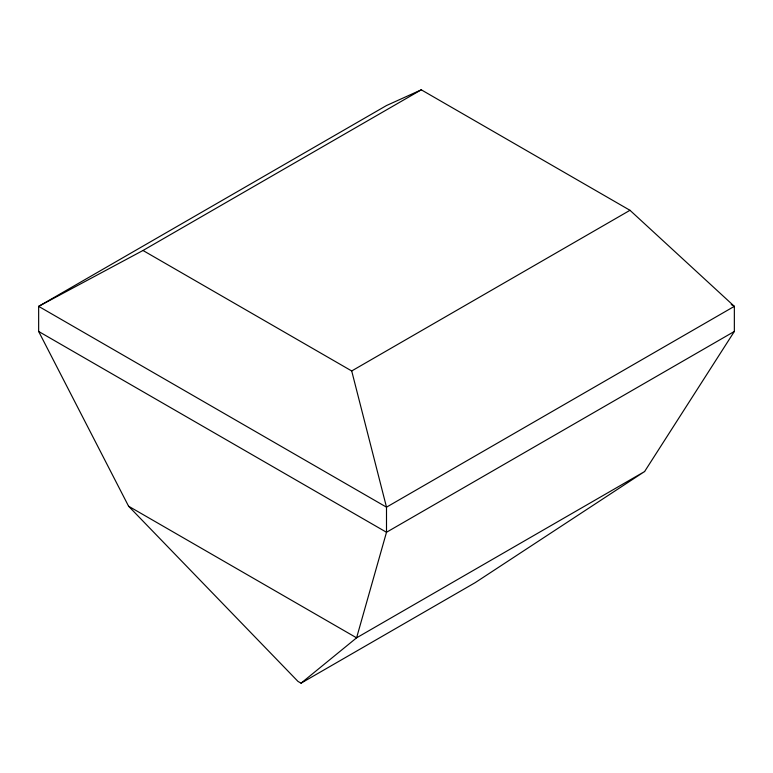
<?xml version="1.0" encoding="UTF-8"?>
<svg xmlns="http://www.w3.org/2000/svg" width="773" height="773" viewBox="0 0 773 773"><rect width="100%" height="100%" fill="white"/><g stroke="black" fill="none" stroke-linecap="round" stroke-linejoin="round"><path stroke-width="1.16" d="M644.595 471.549L734.35 331.443L734.35 306.34L629.985 210.304L421.275 89.813L386.5 105.534L38.65 306.359L38.65 331.462L128.579 506.209L297.982 681.409L301.045 683.187L475.211 582.629L644.595 471.549L356.585 637.831L301.045 683.187M731.219 304.533L734.35 306.34L386.5 507.165L38.65 306.359L142.995 250.481L421.275 89.813M142.995 250.481L351.705 370.963L629.985 210.304M734.35 331.443L386.5 532.268L356.585 637.831L128.579 506.209M38.65 331.462L386.5 532.268L386.5 507.165L351.705 370.963"/></g></svg>
